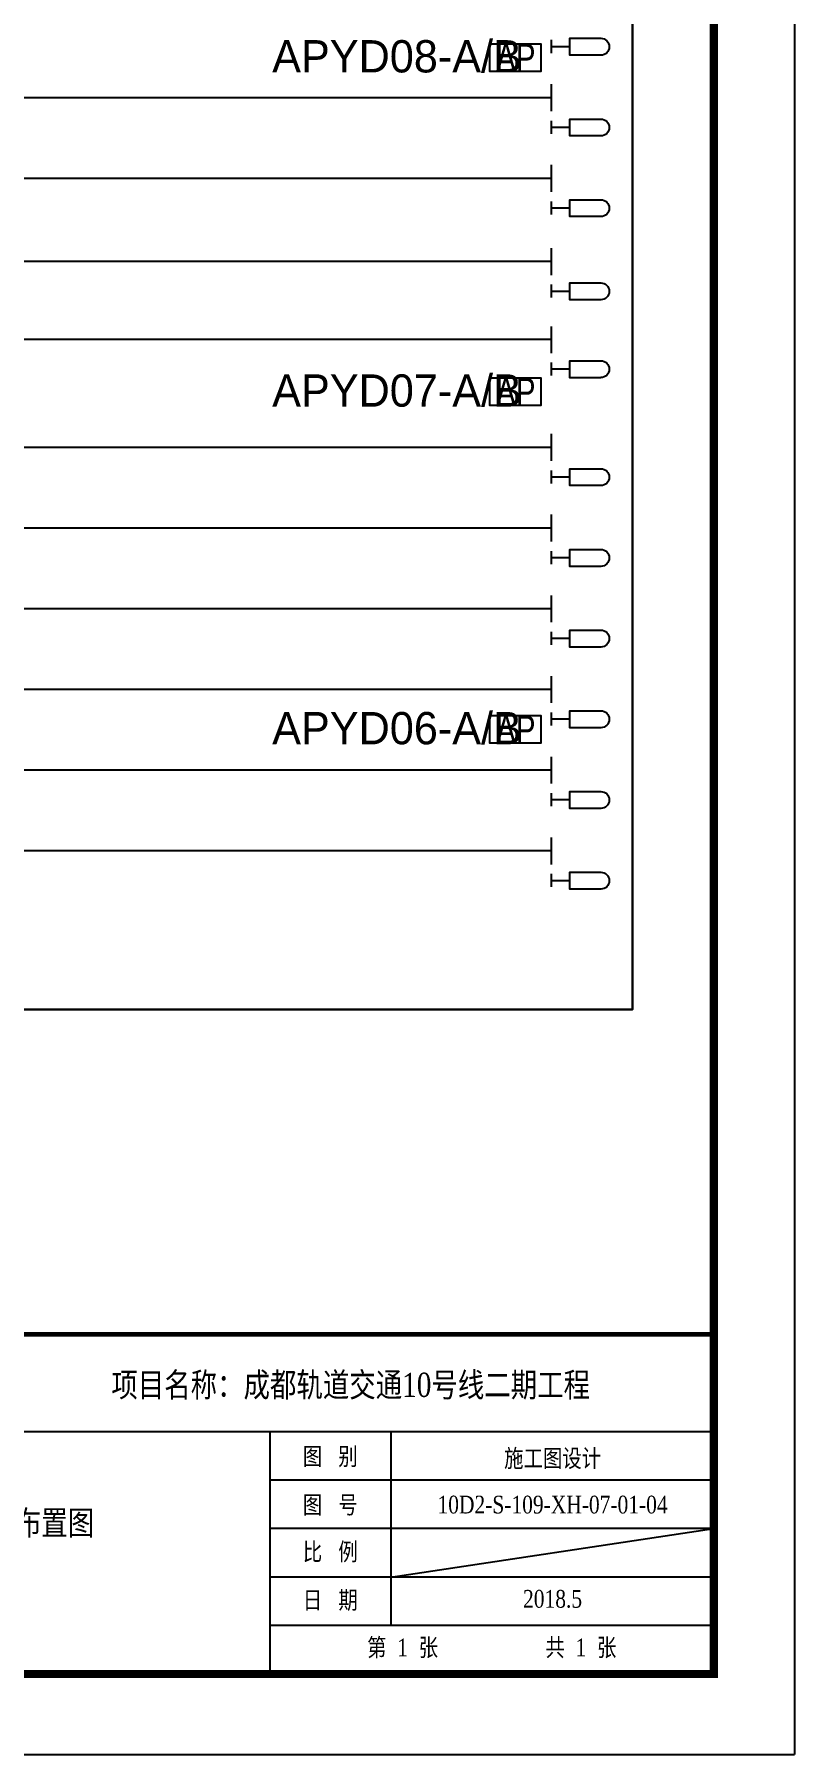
# Model space of a CAD drawing. Header units: inches. Extents: x -1128797 to -980297, y 1991282 to 2033282.
# Drawn here: x -989711 to -980297, y 1991282 to 2012592 of the extents above; entities that cross this region are included whole.
import ezdxf
from ezdxf.enums import TextEntityAlignment as Align

# ---------------------------------------------------------------- set-up
doc = ezdxf.new("R2010")
doc.units = ezdxf.units.IN
doc.header["$MEASUREMENT"] = 0
for name, color, linetype in [('1', 1, 'Continuous'), ('10号线车辆段', 6, 'Continuous'), ('PUB_TITLE', 4, 'Continuous'), ('ZC-PM-线路', 5, 'Continuous'), ('图例说明', 7, 'Continuous'), ('图框', 7, 'Continuous'), ('蒋胜强初审意见', 6, 'Continuous')]:
    doc.layers.add(name, color=color, linetype=linetype)
doc.styles.add('XH', font='sss.shx', dxfattribs={"width": 0.8, "height": 600, "bigfont": 'hztxt10.shx'})
doc.styles.add('样式 1', font='times.ttf', dxfattribs={"height": 300})

# ---------------------------------------------------------------- blocks, each defined once
blk = doc.blocks.new('A$C09FE4ACA')
at = {"color": 0}
for p, q in [((-1.52, 1.79, 0), (0, 1.79, 0)), ((0, 1.27, 0), (0, 2.35, 0))]:
    blk.add_line(p, q, dxfattribs=at)
at = {"color": 0, "elevation": 0}
blk.add_lwpolyline([(-4.08, 1.09), (-1.52, 1.09), (-1.52, 2.49), (-4.08, 2.49)], dxfattribs=at)
at = {"color": 0}
blk.add_arc((-4.08, 1.79, 0), 0.699, 90, 270, dxfattribs=at)

msp = doc.modelspace()

# ---------------------------------------------------------------- linework, layer by layer
at = {"color": 240}
msp.add_line((-985297.40571, 1993481.5788), (-981297.40571, 1994081.5788), dxfattribs=at)
at = {"layer": '1', "color": 1}
msp.add_lwpolyline([(-980297.40571, 2033281.5788), (-1128797.40571, 2033281.5788), (-1128797.40571, 1991281.5788), (-980297.40571, 1991281.5788)], dxfattribs=at)
at = {"layer": '10号线车辆段', "color": 5, "lineweight": 30, "ltscale": 30, "elevation": -0.00006}
msp.add_lwpolyline([(-1035493.85103, 1994966.14277), (-1005367.30123, 1994966.14277), (-1005367.30123, 2000511.32395), (-982306.01097, 2000511.32395), (-982306.01097, 2026301.71543)], dxfattribs=at)
at = {"layer": 'PUB_TITLE', "color": 1, "const_width": 100}
for points in [[(-1126297.40571, 1992281.5788), (-981297.40571, 1992281.5788), (-981297.40571, 2032281.5788), (-1126297.40571, 2032281.5788)], [(-981297.40571, 2032281.5788), (-1126297.40571, 2032281.5788), (-1126297.40571, 1992281.5788), (-981297.40571, 1992281.5788)]]:
    msp.add_lwpolyline(points, dxfattribs=at)
at = {"layer": 'ZC-PM-线路', "color": 1, "linetype": 'ByBlock'}
for p, q in [((-983308.72023, 2011641.73763, -0.00005), (-983308.72023, 2011974.99477, -0.00005)), ((-983308.72327, 2011808.3662, -0.00005), (-1039957.86782, 2011808.3662, -0.00005)), ((-983308.72023, 2010641.9662, -0.00005), (-983308.72023, 2010975.22334, -0.00005)), ((-983308.72327, 2010808.59477, -0.00005), (-1038231.55843, 2010808.59477, -0.00005)), ((-983308.72327, 2009611.73877, -0.00038), (-983308.72327, 2009944.99591, -0.00038)), ((-983308.72327, 2009778.36734, -0.00038), (-1047065.51937, 2009778.56804, -0.00039)), ((-983308.72023, 2008642.42334, -0.00005), (-983308.72023, 2008975.68048, -0.00005)), ((-983308.72023, 2007309.39477, -0.00005), (-983308.72023, 2007642.65191, -0.00005)), ((-983308.72023, 2007476.02334, -0.00005), (-1035546.6989, 2007476.02334, -0.00005)), ((-983308.72023, 2006309.62334, -0.00005), (-983308.72023, 2006642.88048, -0.00005)), ((-983308.72023, 2006476.25191, -0.00005), (-1045291.24481, 2006476.25191, -0.00005)), ((-983308.72023, 2005309.85191, -0.00005), (-983308.72023, 2005643.10906, -0.00005)), ((-983308.72023, 2005476.48048, -0.00005), (-1037986.24944, 2005476.48048, -0.00005)), ((-983308.72023, 2004310.08048, -0.00005), (-983308.72023, 2004643.33763, -0.00005)), ((-983308.72023, 2004476.70906, -0.00005), (-1039058.98986, 2004476.70906, -0.00005)), ((-983308.72023, 2003476.93763, -0.00005), (-1038644.51628, 2003476.93763, -0.00005)), ((-983308.72023, 2003310.30906, -0.00005), (-983308.72023, 2003643.5662, -0.00005)), ((-983308.72023, 2002310.53763, -0.00005), (-983308.72023, 2002643.79477, -0.00005)), ((-983308.72023, 2002477.1662, -0.00005), (-1037909.03088, 2002477.1662, -0.00005))]:
    msp.add_line(p, q, dxfattribs=at)
at = {"layer": 'ZC-PM-线路', "color": 1, "linetype": 'ByBlock', "elevation": -0.00095}
msp.add_lwpolyline([(-983308.72023, 2008813.85785), (-1102210.53555, 2008813.19907)], dxfattribs=at)
at = {"layer": '图例说明', "color": 0, "ltscale": 3, "elevation": 0.00052}
for points in [[(-984070.11684, 2012477.50803), (-983440.82196, 2012477.50803), (-983440.82196, 2012134.65089), (-984070.11684, 2012134.65089)], [(-984070.11684, 2008336.99574), (-983440.82196, 2008336.99574), (-983440.82196, 2007994.13859), (-984070.11684, 2007994.13859)], [(-984070.11684, 2004154.27092), (-983440.82196, 2004154.27092), (-983440.82196, 2003811.41378), (-984070.11684, 2003811.41378)]]:
    msp.add_lwpolyline(points, close=True, dxfattribs=at)
at = {"layer": '图框', "color": 240, "ltscale": 0.5}
for p, q in [((-981297.40571, 1995281.5788), (-999297.40571, 1995281.5788)), ((-986797.40571, 1995281.5788), (-986797.40571, 1992281.5788)), ((-985297.40571, 1995281.5788), (-985297.40571, 1992881.5788)), ((-981297.40571, 1995281.5788), (-981297.40571, 1992881.5788)), ((-981297.40571, 1994681.5788), (-986797.40571, 1994681.5788)), ((-981297.40571, 1994081.5788), (-986797.40571, 1994081.5788)), ((-981297.40571, 1993481.5788), (-986797.40571, 1993481.5788)), ((-981297.40571, 1992881.5788), (-986797.40571, 1992881.5788))]:
    msp.add_line(p, q, dxfattribs=at)
at = {"layer": '图框', "color": 240, "const_width": 60}
msp.add_lwpolyline([(-1000797.40571, 1996487.40266), (-981297.40571, 1996487.8288), (-981297.40571, 1992281.5788), (-1000797.40571, 1992281.5788)], close=True, dxfattribs=at)
at = {"layer": '蒋胜强初审意见', "color": 240}
msp.add_line((-980297.40571, 2033281.5788), (-980297.40571, 1991281.5788), dxfattribs=at)

# ---------------------------------------------------------------- block references
at = {"color": 7, "xscale": -150, "yscale": 150, "zscale": 150}
for p in [(-983308.35959, 2012170.67228, 0.00296), (-983308.35655, 2011170.90085, 0.00296), (-983308.35655, 2010171.12942, 0.00296), (-983308.35959, 2009140.90199, 0.00263), (-983308.32791, 2008176.3925, 0.00206), (-983308.35655, 2006838.55799, 0.00296), (-983308.35655, 2005838.78656, 0.00296), (-983308.35655, 2004839.01514, 0.00296), (-983308.35655, 2003839.24371, 0.00296), (-983308.35655, 2002839.47228, 0.00296), (-983308.35655, 2001839.70085, 0.00296)]:
    msp.add_blockref('A$C09FE4ACA', p, dxfattribs=at)

# ---------------------------------------------------------------- texts
at = {"layer": '1', "color": 7, "style": 'XH'}
for s, p in [('APYD08-A/B', (-986766.52235, 2012121.19294, -0.01798)), ('APYD07-A/B', (-986766.52235, 2007980.68065, -0.01798)), ('APYD06-A/B', (-986766.52235, 2003797.95584, -0.01798))]:
    msp.add_text(s, height=400, dxfattribs=at).set_placement(p)
at = {"layer": '图例说明', "color": 0, "ltscale": 3, "style": 'XH', "width": 0.8}
for p in [(-983749.7641, 2012306.16778, 0.00052), (-983749.7641, 2008165.65548, 0.00052), (-983749.7641, 2003982.93067, 0.00052)]:
    msp.add_text('AP', height=342.857143, dxfattribs=at).set_placement(p, align=Align.MIDDLE_CENTER)
at = {"layer": '图框', "color": 240, "style": '样式 1', "width": 0.8}
for s, height, p in [('项目名称：成都轨道交通10号线二期工程', 300, (-985794.28071, 1995712.62456)), ('图   别', 220, (-986047.40571, 1994866.88506)), ('施工图设计', 220, (-983294.28071, 1994842.83227)), ('图   号', 220, (-986047.40571, 1994266.88506)), ('10D2-S-109-XH-07-01-04', 220, (-983294.28071, 1994268.82578)), ('高大路停车场     室外布置图', 300, (-990998.07084, 1994003.81492)), ('比   例', 220, (-986047.40571, 1993685.08868)), ('日   期', 220, (-986047.40571, 1993086.37638)), ('2018.5', 220, (-983294.28071, 1993101.16673)), ('第  1  张                    共  1  张', 220, (-984047.40571, 1992499.9457))]:
    msp.add_text(s, height=height, dxfattribs=at).set_placement(p, align=Align.CENTER)

doc.saveas('drawing.dxf')
